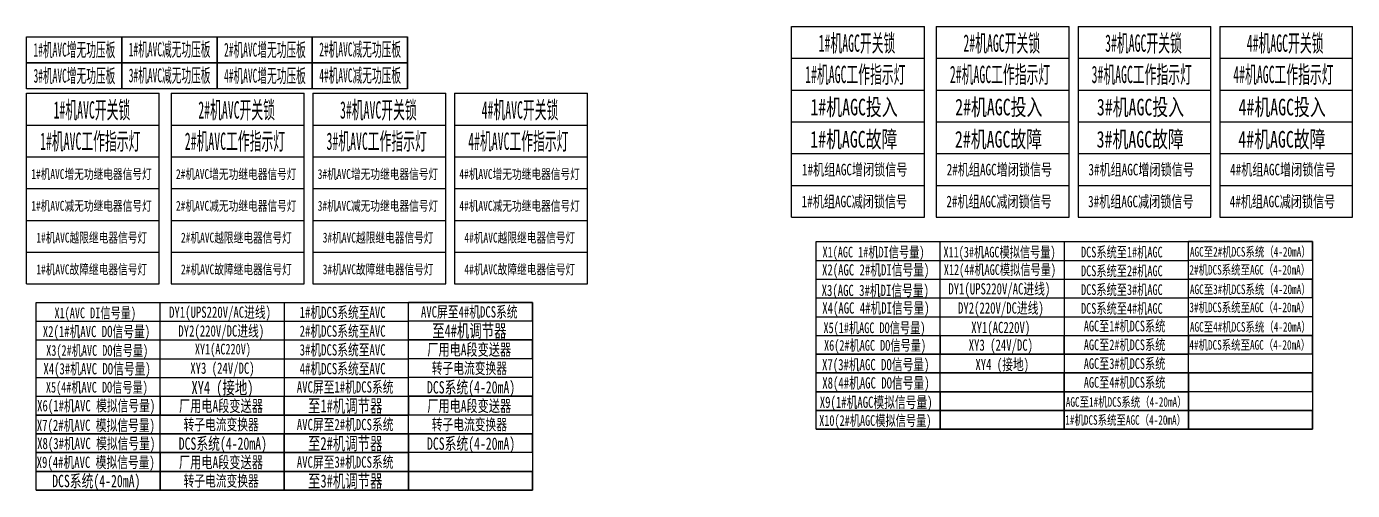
# Model space of a CAD drawing. Header units: millimetres. Extents: x -2527 to 7788, y -1442 to 1215.
# Drawn here: x -2527.3 to -2067.9, y 260.1 to 420.7 of the extents above; entities that cross this region are included whole.
import ezdxf

# ---------------------------------------------------------------- set-up
doc = ezdxf.new("R2010")
doc.units = ezdxf.units.MM
doc.header["$MEASUREMENT"] = 0
doc.layers.add('图层1', color=7, linetype='Continuous')
doc.layers.add('电缆线', color=7, linetype='Continuous', lineweight=25)
doc.styles.get("Standard").update_dxf_attribs({"font": '', "width": 0.7, "height": 6})
doc.styles.get('Standard').set_extended_font_data('SimSun')

msp = doc.modelspace()

# ---------------------------------------------------------------- linework, layer by layer
for p, q in [((-2262.22, 409.74), (-2262.22, 420.74)), ((-2262.22, 420.74), (-2216.22, 420.74)), ((-2216.22, 409.74), (-2216.22, 420.74)), ((-2216.22, 409.74), (-2216.22, 420.74)), ((-2212.08, 420.74), (-2166.08, 420.74)), ((-2166.08, 409.74), (-2166.08, 420.74)), ((-2166.08, 409.74), (-2166.08, 420.74)), ((-2162.98, 420.74), (-2116.98, 420.74)), ((-2116.98, 409.74), (-2116.98, 420.74)), ((-2116.98, 409.74), (-2116.98, 420.74)), ((-2113.91, 420.74), (-2067.91, 420.74)), ((-2067.91, 409.74), (-2067.91, 420.74)), ((-2262.22, 398.74), (-2262.22, 409.74)), ((-2262.22, 409.74), (-2216.22, 409.74)), ((-2262.22, 409.74), (-2216.22, 409.74)), ((-2262.22, 409.74), (-2216.22, 409.74)), ((-2216.22, 398.74), (-2216.22, 409.74)), ((-2216.22, 398.74), (-2216.22, 409.74)), ((-2212.08, 409.74), (-2166.08, 409.74)), ((-2212.08, 409.74), (-2166.08, 409.74)), ((-2212.08, 409.74), (-2166.08, 409.74)), ((-2166.08, 398.74), (-2166.08, 409.74)), ((-2166.08, 398.74), (-2166.08, 409.74)), ((-2162.98, 409.74), (-2116.98, 409.74)), ((-2162.98, 409.74), (-2116.98, 409.74)), ((-2162.98, 409.74), (-2116.98, 409.74)), ((-2116.98, 398.74), (-2116.98, 409.74)), ((-2116.98, 398.74), (-2116.98, 409.74)), ((-2113.91, 409.74), (-2067.91, 409.74)), ((-2113.91, 409.74), (-2067.91, 409.74)), ((-2113.91, 409.74), (-2067.91, 409.74)), ((-2067.91, 398.74), (-2067.91, 409.74)), ((-2527.28, 386.61), (-2527.28, 397.61)), ((-2527.28, 397.61), (-2481.28, 397.61)), ((-2481.28, 386.61), (-2481.28, 397.61)), ((-2481.28, 386.61), (-2481.28, 397.61)), ((-2477.14, 397.61), (-2431.14, 397.61)), ((-2431.14, 386.61), (-2431.14, 397.61)), ((-2431.14, 386.61), (-2431.14, 397.61)), ((-2428.04, 397.61), (-2382.04, 397.61)), ((-2382.04, 386.61), (-2382.04, 397.61)), ((-2382.04, 386.61), (-2382.04, 397.61)), ((-2378.97, 397.61), (-2332.97, 397.61)), ((-2332.97, 386.61), (-2332.97, 397.61)), ((-2262.22, 387.74), (-2262.22, 398.74)), ((-2262.22, 398.74), (-2216.22, 398.74)), ((-2262.22, 398.74), (-2216.22, 398.74)), ((-2216.22, 387.74), (-2216.22, 398.74)), ((-2216.22, 387.74), (-2216.22, 398.74)), ((-2212.08, 398.74), (-2166.08, 398.74)), ((-2212.08, 398.74), (-2166.08, 398.74)), ((-2166.08, 387.74), (-2166.08, 398.74)), ((-2166.08, 387.74), (-2166.08, 398.74)), ((-2162.98, 398.74), (-2116.98, 398.74)), ((-2162.98, 398.74), (-2116.98, 398.74)), ((-2116.98, 387.74), (-2116.98, 398.74)), ((-2116.98, 387.74), (-2116.98, 398.74)), ((-2113.91, 398.74), (-2067.91, 398.74)), ((-2113.91, 398.74), (-2067.91, 398.74)), ((-2067.91, 387.74), (-2067.91, 398.74)), ((-2527.28, 375.61), (-2527.28, 386.61)), ((-2527.28, 386.61), (-2481.28, 386.61)), ((-2527.28, 386.61), (-2481.28, 386.61)), ((-2527.28, 386.61), (-2481.28, 386.61)), ((-2481.28, 375.61), (-2481.28, 386.61)), ((-2481.28, 375.61), (-2481.28, 386.61)), ((-2477.14, 386.61), (-2431.14, 386.61)), ((-2477.14, 386.61), (-2431.14, 386.61)), ((-2477.14, 386.61), (-2431.14, 386.61)), ((-2431.14, 375.61), (-2431.14, 386.61)), ((-2431.14, 375.61), (-2431.14, 386.61)), ((-2428.04, 386.61), (-2382.04, 386.61)), ((-2428.04, 386.61), (-2382.04, 386.61)), ((-2428.04, 386.61), (-2382.04, 386.61)), ((-2382.04, 375.61), (-2382.04, 386.61)), ((-2382.04, 375.61), (-2382.04, 386.61)), ((-2378.97, 386.61), (-2332.97, 386.61)), ((-2378.97, 386.61), (-2332.97, 386.61)), ((-2378.97, 386.61), (-2332.97, 386.61)), ((-2332.97, 375.61), (-2332.97, 386.61)), ((-2262.22, 376.74), (-2262.22, 387.74)), ((-2262.22, 387.74), (-2216.22, 387.74)), ((-2262.22, 387.74), (-2216.22, 387.74)), ((-2216.22, 376.74), (-2216.22, 387.74)), ((-2216.22, 376.74), (-2216.22, 387.74)), ((-2212.08, 387.74), (-2166.08, 387.74)), ((-2212.08, 387.74), (-2166.08, 387.74)), ((-2166.08, 376.74), (-2166.08, 387.74)), ((-2166.08, 376.74), (-2166.08, 387.74)), ((-2162.98, 387.74), (-2116.98, 387.74)), ((-2162.98, 387.74), (-2116.98, 387.74)), ((-2116.98, 376.74), (-2116.98, 387.74)), ((-2116.98, 376.74), (-2116.98, 387.74)), ((-2113.91, 387.74), (-2067.91, 387.74)), ((-2113.91, 387.74), (-2067.91, 387.74)), ((-2067.91, 376.74), (-2067.91, 387.74)), ((-2262.22, 365.74), (-2262.22, 376.74)), ((-2262.22, 376.74), (-2216.22, 376.74)), ((-2262.22, 376.74), (-2216.22, 376.74)), ((-2216.22, 365.74), (-2216.22, 376.74)), ((-2216.22, 365.74), (-2216.22, 376.74)), ((-2212.08, 376.74), (-2166.08, 376.74)), ((-2212.08, 376.74), (-2166.08, 376.74)), ((-2166.08, 365.74), (-2166.08, 376.74)), ((-2166.08, 365.74), (-2166.08, 376.74)), ((-2162.98, 376.74), (-2116.98, 376.74)), ((-2162.98, 376.74), (-2116.98, 376.74)), ((-2116.98, 365.74), (-2116.98, 376.74)), ((-2116.98, 365.74), (-2116.98, 376.74)), ((-2113.91, 376.74), (-2067.91, 376.74)), ((-2113.91, 376.74), (-2067.91, 376.74)), ((-2067.91, 365.74), (-2067.91, 376.74)), ((-2527.28, 364.61), (-2527.28, 375.61)), ((-2527.28, 375.61), (-2481.28, 375.61)), ((-2527.28, 375.61), (-2481.28, 375.61)), ((-2481.28, 364.61), (-2481.28, 375.61)), ((-2481.28, 364.61), (-2481.28, 375.61)), ((-2477.14, 375.61), (-2431.14, 375.61)), ((-2477.14, 375.61), (-2431.14, 375.61)), ((-2431.14, 364.61), (-2431.14, 375.61)), ((-2431.14, 364.61), (-2431.14, 375.61)), ((-2428.04, 375.61), (-2382.04, 375.61)), ((-2428.04, 375.61), (-2382.04, 375.61)), ((-2382.04, 364.61), (-2382.04, 375.61)), ((-2382.04, 364.61), (-2382.04, 375.61)), ((-2378.97, 375.61), (-2332.97, 375.61)), ((-2378.97, 375.61), (-2332.97, 375.61)), ((-2332.97, 364.61), (-2332.97, 375.61)), ((-2527.28, 353.61), (-2527.28, 364.61)), ((-2527.28, 364.61), (-2481.28, 364.61)), ((-2527.28, 364.61), (-2481.28, 364.61)), ((-2481.28, 353.61), (-2481.28, 364.61)), ((-2481.28, 353.61), (-2481.28, 364.61)), ((-2477.14, 364.61), (-2431.14, 364.61)), ((-2477.14, 364.61), (-2431.14, 364.61)), ((-2431.14, 353.61), (-2431.14, 364.61)), ((-2431.14, 353.61), (-2431.14, 364.61)), ((-2428.04, 364.61), (-2382.04, 364.61)), ((-2428.04, 364.61), (-2382.04, 364.61)), ((-2382.04, 353.61), (-2382.04, 364.61)), ((-2382.04, 353.61), (-2382.04, 364.61)), ((-2378.97, 364.61), (-2332.97, 364.61)), ((-2378.97, 364.61), (-2332.97, 364.61)), ((-2332.97, 353.61), (-2332.97, 364.61)), ((-2262.22, 354.74), (-2262.22, 365.74)), ((-2262.22, 365.74), (-2216.22, 365.74)), ((-2262.22, 365.74), (-2216.22, 365.74)), ((-2216.22, 354.74), (-2216.22, 365.74)), ((-2216.22, 354.74), (-2216.22, 365.74)), ((-2212.08, 365.74), (-2166.08, 365.74)), ((-2212.08, 365.74), (-2166.08, 365.74)), ((-2166.08, 354.74), (-2166.08, 365.74)), ((-2166.08, 354.74), (-2166.08, 365.74)), ((-2162.98, 365.74), (-2116.98, 365.74)), ((-2162.98, 365.74), (-2116.98, 365.74)), ((-2116.98, 354.74), (-2116.98, 365.74)), ((-2113.91, 365.74), (-2067.91, 365.74)), ((-2113.91, 365.74), (-2067.91, 365.74)), ((-2067.91, 354.74), (-2067.91, 365.74)), ((-2262.22, 354.74), (-2216.22, 354.74)), ((-2262.22, 354.74), (-2216.22, 354.74)), ((-2212.08, 354.74), (-2166.08, 354.74)), ((-2212.08, 354.74), (-2166.08, 354.74)), ((-2162.98, 354.74), (-2116.98, 354.74)), ((-2162.98, 354.74), (-2116.98, 354.74)), ((-2113.91, 354.74), (-2067.91, 354.74)), ((-2113.91, 354.74), (-2067.91, 354.74)), ((-2527.28, 342.61), (-2527.28, 353.61)), ((-2527.28, 353.61), (-2481.28, 353.61)), ((-2527.28, 353.61), (-2481.28, 353.61)), ((-2481.28, 342.61), (-2481.28, 353.61)), ((-2481.28, 342.61), (-2481.28, 353.61)), ((-2477.14, 353.61), (-2431.14, 353.61)), ((-2477.14, 353.61), (-2431.14, 353.61)), ((-2431.14, 342.61), (-2431.14, 353.61)), ((-2431.14, 342.61), (-2431.14, 353.61)), ((-2428.04, 353.61), (-2382.04, 353.61)), ((-2428.04, 353.61), (-2382.04, 353.61)), ((-2382.04, 342.61), (-2382.04, 353.61)), ((-2382.04, 342.61), (-2382.04, 353.61)), ((-2378.97, 353.61), (-2332.97, 353.61)), ((-2378.97, 353.61), (-2332.97, 353.61)), ((-2332.97, 342.61), (-2332.97, 353.61)), ((-2527.28, 331.61), (-2527.28, 342.61)), ((-2527.28, 342.61), (-2481.28, 342.61)), ((-2527.28, 342.61), (-2481.28, 342.61)), ((-2481.28, 331.61), (-2481.28, 342.61)), ((-2481.28, 331.61), (-2481.28, 342.61)), ((-2477.14, 342.61), (-2431.14, 342.61)), ((-2477.14, 342.61), (-2431.14, 342.61)), ((-2431.14, 331.61), (-2431.14, 342.61)), ((-2431.14, 331.61), (-2431.14, 342.61)), ((-2428.04, 342.61), (-2382.04, 342.61)), ((-2428.04, 342.61), (-2382.04, 342.61)), ((-2382.04, 331.61), (-2382.04, 342.61)), ((-2378.97, 342.61), (-2332.97, 342.61)), ((-2378.97, 342.61), (-2332.97, 342.61)), ((-2332.97, 331.61), (-2332.97, 342.61)), ((-2527.28, 331.61), (-2481.28, 331.61)), ((-2527.28, 331.61), (-2481.28, 331.61)), ((-2477.14, 331.61), (-2431.14, 331.61)), ((-2477.14, 331.61), (-2431.14, 331.61)), ((-2428.04, 331.61), (-2382.04, 331.61)), ((-2428.04, 331.61), (-2382.04, 331.61)), ((-2378.97, 331.61), (-2332.97, 331.61)), ((-2378.97, 331.61), (-2332.97, 331.61))]:
    msp.add_line(p, q)
at = {"lineweight": -3, "ltscale": 1000}
for p, q in [((-2527.26, 417.2), (-2494.26, 417.2)), ((-2527.26, 408.2), (-2527.26, 417.2)), ((-2494.26, 417.2), (-2494.26, 408.2)), ((-2494.26, 417.2), (-2461.26, 417.2)), ((-2494.26, 408.2), (-2494.26, 417.2)), ((-2461.26, 408.2), (-2461.26, 417.2)), ((-2461.26, 417.2), (-2461.26, 408.2)), ((-2461.26, 417.2), (-2428.26, 417.2)), ((-2461.26, 408.2), (-2461.26, 417.2)), ((-2428.26, 417.2), (-2428.26, 408.2)), ((-2428.26, 417.2), (-2395.26, 417.2)), ((-2428.26, 408.2), (-2428.26, 417.2)), ((-2395.26, 408.2), (-2395.26, 417.2)), ((-2395.26, 417.2), (-2395.26, 408.2)), ((-2527.26, 408.2), (-2494.26, 408.2)), ((-2527.26, 399.2), (-2527.26, 408.2)), ((-2494.26, 408.2), (-2527.26, 408.2)), ((-2494.26, 408.2), (-2494.26, 399.2)), ((-2494.26, 408.2), (-2461.26, 408.2)), ((-2494.26, 399.2), (-2494.26, 408.2)), ((-2461.26, 408.2), (-2494.26, 408.2)), ((-2461.26, 399.2), (-2461.26, 408.2)), ((-2461.26, 408.2), (-2461.26, 399.2)), ((-2461.26, 408.2), (-2428.26, 408.2)), ((-2461.26, 399.2), (-2461.26, 408.2)), ((-2428.26, 408.2), (-2461.26, 408.2)), ((-2428.26, 408.2), (-2428.26, 399.2)), ((-2428.26, 408.2), (-2395.26, 408.2)), ((-2428.26, 399.2), (-2428.26, 408.2)), ((-2395.26, 408.2), (-2428.26, 408.2)), ((-2395.26, 399.2), (-2395.26, 408.2)), ((-2395.26, 408.2), (-2395.26, 399.2)), ((-2494.26, 399.2), (-2527.26, 399.2)), ((-2461.26, 399.2), (-2494.26, 399.2)), ((-2428.26, 399.2), (-2461.26, 399.2)), ((-2395.26, 399.2), (-2428.26, 399.2))]:
    msp.add_line(p, q, dxfattribs=at)
at = {"color": 0, "lineweight": -3, "ltscale": 1000}
for p, q in [((-2210.75, 313.77), (-2210.75, 307.27)), ((-2480.97, 292.71), (-2480.97, 286.21))]:
    msp.add_line(p, q, dxfattribs=at)
at = {"layer": '图层1', "lineweight": -3, "ltscale": 1000}
for p, q in [((-2212.08, 420.74), (-2212.08, 354.74)), ((-2162.98, 420.74), (-2162.98, 354.74)), ((-2113.91, 420.74), (-2113.91, 354.74)), ((-2477.14, 397.61), (-2477.14, 331.61)), ((-2428.04, 397.61), (-2428.04, 331.61)), ((-2378.97, 397.61), (-2378.97, 331.61))]:
    msp.add_line(p, q, dxfattribs=at)
at = {"layer": '电缆线', "color": 0}
for p, q in [((-2253.75, 346.27), (-2210.75, 346.27)), ((-2253.75, 287.77), (-2253.75, 346.27)), ((-2210.75, 346.27), (-2167.75, 346.27)), ((-2210.75, 287.77), (-2210.75, 346.27)), ((-2167.75, 346.27), (-2124.75, 346.27)), ((-2167.75, 346.27), (-2167.75, 287.77)), ((-2124.75, 346.27), (-2081.75, 346.27)), ((-2081.75, 346.27), (-2124.75, 346.27)), ((-2124.75, 287.77), (-2124.75, 346.27)), ((-2081.75, 339.77), (-2081.75, 346.27)), ((-2081.75, 346.27), (-2081.75, 339.77)), ((-2253.75, 339.77), (-2210.75, 339.77)), ((-2210.75, 339.77), (-2167.75, 339.77)), ((-2167.75, 339.77), (-2124.75, 339.77)), ((-2081.75, 339.77), (-2124.75, 339.77)), ((-2081.75, 339.77), (-2081.75, 333.27)), ((-2253.75, 333.27), (-2210.75, 333.27)), ((-2210.75, 333.27), (-2167.75, 333.27)), ((-2167.75, 333.27), (-2124.75, 333.27)), ((-2081.75, 333.27), (-2124.75, 333.27)), ((-2081.75, 333.27), (-2124.75, 333.27)), ((-2124.75, 333.27), (-2081.75, 333.27)), ((-2081.75, 333.27), (-2124.75, 333.27)), ((-2081.75, 333.27), (-2124.75, 333.27)), ((-2081.75, 333.27), (-2124.75, 333.27)), ((-2124.75, 333.27), (-2081.75, 333.27)), ((-2081.75, 333.27), (-2124.75, 333.27)), ((-2081.75, 326.77), (-2081.75, 333.27)), ((-2081.75, 333.27), (-2081.75, 326.77)), ((-2081.75, 326.77), (-2081.75, 333.27)), ((-2253.75, 326.77), (-2210.75, 326.77)), ((-2210.75, 326.77), (-2167.75, 326.77)), ((-2167.75, 326.77), (-2124.75, 326.77)), ((-2081.75, 326.77), (-2124.75, 326.77)), ((-2081.75, 326.77), (-2081.75, 320.27)), ((-2523.97, 325.21), (-2480.97, 325.21)), ((-2523.97, 266.71), (-2523.97, 325.21)), ((-2480.97, 325.21), (-2437.97, 325.21)), ((-2480.97, 266.71), (-2480.97, 325.21)), ((-2437.97, 325.21), (-2394.97, 325.21)), ((-2437.97, 325.21), (-2437.97, 266.71)), ((-2394.97, 325.21), (-2351.97, 325.21)), ((-2351.97, 325.21), (-2394.97, 325.21)), ((-2394.97, 266.71), (-2394.97, 325.21)), ((-2351.97, 318.71), (-2351.97, 325.21)), ((-2351.97, 325.21), (-2351.97, 318.71)), ((-2523.97, 318.71), (-2480.97, 318.71)), ((-2480.97, 318.71), (-2437.97, 318.71)), ((-2437.97, 318.71), (-2394.97, 318.71)), ((-2351.97, 318.71), (-2394.97, 318.71)), ((-2351.97, 318.71), (-2351.97, 312.21)), ((-2253.75, 320.27), (-2210.75, 320.27)), ((-2253.75, 320.27), (-2210.75, 320.27)), ((-2210.75, 320.27), (-2167.75, 320.27)), ((-2210.75, 320.27), (-2167.75, 320.27)), ((-2167.75, 320.27), (-2124.75, 320.27)), ((-2167.75, 320.27), (-2124.75, 320.27)), ((-2081.75, 320.27), (-2124.75, 320.27)), ((-2081.75, 320.27), (-2081.75, 313.77)), ((-2253.75, 313.77), (-2210.75, 313.77)), ((-2253.75, 307.27), (-2253.75, 313.77)), ((-2210.75, 313.77), (-2167.75, 313.77)), ((-2167.75, 313.77), (-2124.75, 313.77)), ((-2167.75, 307.27), (-2167.75, 313.77)), ((-2167.75, 307.27), (-2167.75, 313.77)), ((-2167.75, 313.77), (-2167.75, 307.27)), ((-2081.75, 313.77), (-2124.75, 313.77)), ((-2124.75, 313.77), (-2081.75, 313.77)), ((-2081.75, 313.77), (-2124.75, 313.77)), ((-2081.75, 313.77), (-2124.75, 313.77)), ((-2081.75, 313.77), (-2124.75, 313.77)), ((-2124.75, 313.77), (-2124.75, 307.27)), ((-2124.75, 307.27), (-2124.75, 313.77)), ((-2124.75, 313.77), (-2081.75, 313.77)), ((-2124.75, 307.27), (-2124.75, 313.77)), ((-2081.75, 313.77), (-2124.75, 313.77)), ((-2124.75, 307.27), (-2124.75, 313.77)), ((-2124.75, 313.77), (-2124.75, 307.27)), ((-2124.75, 307.27), (-2124.75, 313.77)), ((-2081.75, 313.77), (-2124.75, 313.77)), ((-2081.75, 313.77), (-2124.75, 313.77)), ((-2081.75, 313.77), (-2124.75, 313.77)), ((-2081.75, 313.77), (-2124.75, 313.77)), ((-2124.75, 313.77), (-2081.75, 313.77)), ((-2081.75, 313.77), (-2124.75, 313.77)), ((-2081.75, 313.77), (-2124.75, 313.77)), ((-2081.75, 307.27), (-2081.75, 313.77)), ((-2081.75, 313.77), (-2081.75, 307.27)), ((-2081.75, 307.27), (-2081.75, 313.77)), ((-2081.75, 313.77), (-2081.75, 307.27)), ((-2081.75, 307.27), (-2081.75, 313.77)), ((-2523.97, 312.21), (-2480.97, 312.21)), ((-2480.97, 312.21), (-2437.97, 312.21)), ((-2437.97, 312.21), (-2394.97, 312.21)), ((-2351.97, 312.21), (-2394.97, 312.21)), ((-2351.97, 312.21), (-2394.97, 312.21)), ((-2394.97, 312.21), (-2351.97, 312.21)), ((-2351.97, 312.21), (-2394.97, 312.21)), ((-2351.97, 312.21), (-2394.97, 312.21)), ((-2351.97, 312.21), (-2394.97, 312.21)), ((-2394.97, 312.21), (-2351.97, 312.21)), ((-2351.97, 312.21), (-2394.97, 312.21)), ((-2351.97, 305.71), (-2351.97, 312.21)), ((-2351.97, 312.21), (-2351.97, 305.71)), ((-2351.97, 305.71), (-2351.97, 312.21)), ((-2523.97, 305.71), (-2480.97, 305.71)), ((-2480.97, 305.71), (-2437.97, 305.71)), ((-2437.97, 305.71), (-2394.97, 305.71)), ((-2351.97, 305.71), (-2394.97, 305.71)), ((-2351.97, 305.71), (-2351.97, 299.21)), ((-2253.75, 307.27), (-2210.75, 307.27)), ((-2210.75, 307.27), (-2253.75, 307.27)), ((-2253.75, 300.77), (-2253.75, 307.27)), ((-2210.75, 307.27), (-2167.75, 307.27)), ((-2210.75, 281.2), (-2210.75, 307.27)), ((-2167.75, 307.27), (-2210.75, 307.27)), ((-2167.75, 307.27), (-2124.75, 307.27)), ((-2124.75, 307.27), (-2167.75, 307.27)), ((-2167.75, 307.27), (-2167.75, 300.77)), ((-2081.75, 307.27), (-2124.75, 307.27)), ((-2124.75, 300.77), (-2124.75, 307.27)), ((-2081.75, 307.27), (-2081.75, 300.77)), ((-2081.75, 307.27), (-2081.75, 300.77)), ((-2523.97, 299.21), (-2480.97, 299.21)), ((-2523.97, 299.21), (-2480.97, 299.21)), ((-2480.97, 299.21), (-2437.97, 299.21)), ((-2480.97, 299.21), (-2437.97, 299.21)), ((-2437.97, 299.21), (-2394.97, 299.21)), ((-2437.97, 299.21), (-2394.97, 299.21)), ((-2351.97, 299.21), (-2394.97, 299.21)), ((-2351.97, 299.21), (-2351.97, 292.71)), ((-2253.75, 300.77), (-2210.75, 300.77)), ((-2253.75, 300.77), (-2210.75, 300.77)), ((-2253.75, 294.27), (-2253.75, 300.77)), ((-2210.75, 300.77), (-2253.75, 300.77)), ((-2253.75, 300.77), (-2210.75, 300.77)), ((-2210.75, 300.77), (-2253.75, 300.77)), ((-2210.75, 300.77), (-2253.75, 300.77)), ((-2210.75, 300.77), (-2167.75, 300.77)), ((-2210.75, 300.77), (-2167.75, 300.77)), ((-2167.75, 300.77), (-2210.75, 300.77)), ((-2167.75, 300.77), (-2210.75, 300.77)), ((-2210.75, 300.77), (-2167.75, 300.77)), ((-2167.75, 300.77), (-2210.75, 300.77)), ((-2167.75, 300.77), (-2210.75, 300.77)), ((-2167.75, 300.77), (-2124.75, 300.77)), ((-2124.75, 300.77), (-2167.75, 300.77)), ((-2124.75, 300.77), (-2167.75, 300.77)), ((-2167.75, 300.77), (-2124.75, 300.77)), ((-2124.75, 300.77), (-2167.75, 300.77)), ((-2124.75, 300.77), (-2167.75, 300.77)), ((-2167.75, 300.77), (-2124.75, 300.77)), ((-2167.75, 294.27), (-2167.75, 300.77)), ((-2167.75, 300.77), (-2167.75, 294.27)), ((-2167.75, 300.77), (-2167.75, 294.27)), ((-2167.75, 294.27), (-2167.75, 300.77)), ((-2167.75, 300.77), (-2167.75, 294.27)), ((-2124.75, 300.77), (-2167.75, 300.77)), ((-2124.75, 300.77), (-2167.75, 300.77)), ((-2167.75, 300.77), (-2124.75, 300.77)), ((-2124.75, 300.77), (-2167.75, 300.77)), ((-2124.75, 300.77), (-2167.75, 300.77)), ((-2081.75, 300.77), (-2124.75, 300.77)), ((-2081.75, 300.77), (-2124.75, 300.77)), ((-2124.75, 300.77), (-2081.75, 300.77)), ((-2081.75, 300.77), (-2124.75, 300.77)), ((-2081.75, 300.77), (-2124.75, 300.77)), ((-2124.75, 300.77), (-2124.75, 294.27)), ((-2124.75, 294.27), (-2124.75, 300.77)), ((-2124.75, 300.77), (-2124.75, 294.27)), ((-2124.75, 300.77), (-2124.75, 294.27)), ((-2124.75, 294.27), (-2124.75, 300.77)), ((-2124.75, 300.77), (-2081.75, 300.77)), ((-2081.75, 300.77), (-2124.75, 300.77)), ((-2081.75, 300.77), (-2124.75, 300.77)), ((-2124.75, 300.77), (-2081.75, 300.77)), ((-2081.75, 300.77), (-2124.75, 300.77)), ((-2081.75, 300.77), (-2124.75, 300.77)), ((-2124.75, 300.77), (-2124.75, 294.27)), ((-2124.75, 294.27), (-2124.75, 300.77)), ((-2124.75, 300.77), (-2124.75, 294.27)), ((-2081.75, 300.77), (-2124.75, 300.77)), ((-2081.75, 300.77), (-2124.75, 300.77)), ((-2124.75, 300.77), (-2081.75, 300.77)), ((-2081.75, 300.77), (-2124.75, 300.77)), ((-2081.75, 300.77), (-2124.75, 300.77)), ((-2081.75, 300.77), (-2124.75, 300.77)), ((-2081.75, 294.27), (-2081.75, 300.77)), ((-2081.75, 300.77), (-2081.75, 294.27)), ((-2081.75, 294.27), (-2081.75, 300.77)), ((-2081.75, 300.77), (-2081.75, 294.27)), ((-2081.75, 294.27), (-2081.75, 300.77)), ((-2081.75, 300.77), (-2081.75, 294.27)), ((-2253.75, 294.27), (-2210.75, 294.27)), ((-2210.75, 294.27), (-2253.75, 294.27)), ((-2253.75, 287.77), (-2253.75, 294.27)), ((-2210.75, 294.27), (-2167.75, 294.27)), ((-2210.75, 294.27), (-2210.75, 287.77)), ((-2167.75, 294.27), (-2210.75, 294.27)), ((-2167.75, 287.77), (-2167.75, 294.27)), ((-2167.75, 294.27), (-2124.75, 294.27)), ((-2167.75, 294.27), (-2167.75, 287.77)), ((-2124.75, 294.27), (-2167.75, 294.27)), ((-2167.75, 294.27), (-2167.75, 287.77)), ((-2124.75, 294.27), (-2124.75, 287.77)), ((-2081.75, 294.27), (-2124.75, 294.27)), ((-2124.75, 287.77), (-2124.75, 294.27)), ((-2081.75, 294.27), (-2081.75, 287.77)), ((-2081.75, 294.27), (-2081.75, 287.77)), ((-2523.97, 292.71), (-2480.97, 292.71)), ((-2523.97, 286.21), (-2523.97, 292.71)), ((-2480.97, 292.71), (-2437.97, 292.71)), ((-2437.97, 292.71), (-2394.97, 292.71)), ((-2437.97, 286.21), (-2437.97, 292.71)), ((-2437.97, 286.21), (-2437.97, 292.71)), ((-2437.97, 292.71), (-2437.97, 286.21)), ((-2351.97, 292.71), (-2394.97, 292.71)), ((-2394.97, 292.71), (-2351.97, 292.71)), ((-2351.97, 292.71), (-2394.97, 292.71)), ((-2351.97, 292.71), (-2394.97, 292.71)), ((-2351.97, 292.71), (-2394.97, 292.71)), ((-2394.97, 292.71), (-2394.97, 286.21)), ((-2394.97, 286.21), (-2394.97, 292.71)), ((-2394.97, 292.71), (-2351.97, 292.71)), ((-2394.97, 286.21), (-2394.97, 292.71)), ((-2351.97, 292.71), (-2394.97, 292.71)), ((-2394.97, 286.21), (-2394.97, 292.71)), ((-2394.97, 292.71), (-2394.97, 286.21)), ((-2394.97, 286.21), (-2394.97, 292.71)), ((-2351.97, 292.71), (-2394.97, 292.71)), ((-2351.97, 292.71), (-2394.97, 292.71)), ((-2351.97, 292.71), (-2394.97, 292.71)), ((-2351.97, 292.71), (-2394.97, 292.71)), ((-2394.97, 292.71), (-2351.97, 292.71)), ((-2351.97, 292.71), (-2394.97, 292.71)), ((-2351.97, 292.71), (-2394.97, 292.71)), ((-2351.97, 286.21), (-2351.97, 292.71)), ((-2351.97, 292.71), (-2351.97, 286.21)), ((-2351.97, 286.21), (-2351.97, 292.71)), ((-2351.97, 292.71), (-2351.97, 286.21)), ((-2351.97, 286.21), (-2351.97, 292.71)), ((-2523.97, 286.21), (-2480.97, 286.21)), ((-2480.97, 286.21), (-2523.97, 286.21)), ((-2523.97, 279.71), (-2523.97, 286.21)), ((-2480.97, 286.21), (-2437.97, 286.21)), ((-2480.97, 260.14), (-2480.97, 286.21)), ((-2437.97, 286.21), (-2480.97, 286.21)), ((-2437.97, 286.21), (-2394.97, 286.21)), ((-2394.97, 286.21), (-2437.97, 286.21)), ((-2437.97, 286.21), (-2437.97, 279.71)), ((-2351.97, 286.21), (-2394.97, 286.21)), ((-2394.97, 279.71), (-2394.97, 286.21)), ((-2351.97, 286.21), (-2351.97, 279.71)), ((-2351.97, 286.21), (-2351.97, 279.71)), ((-2210.75, 287.77), (-2253.75, 287.77)), ((-2210.75, 287.77), (-2253.75, 287.77)), ((-2253.75, 287.77), (-2210.75, 287.77)), ((-2210.75, 287.77), (-2253.75, 287.77)), ((-2253.75, 281.27), (-2253.75, 287.77)), ((-2253.75, 287.77), (-2210.75, 287.77)), ((-2210.75, 287.77), (-2253.75, 287.77)), ((-2253.75, 287.77), (-2210.75, 287.77)), ((-2253.75, 287.77), (-2210.75, 287.77)), ((-2253.75, 281.27), (-2253.75, 287.77)), ((-2210.75, 287.77), (-2253.75, 287.77)), ((-2210.75, 287.77), (-2167.75, 287.77)), ((-2167.75, 287.77), (-2210.75, 287.77)), ((-2210.75, 287.77), (-2167.75, 287.77)), ((-2167.75, 287.77), (-2210.75, 287.77)), ((-2210.75, 287.77), (-2167.75, 287.77)), ((-2167.75, 287.77), (-2210.75, 287.77)), ((-2167.75, 287.77), (-2210.75, 287.77)), ((-2167.75, 287.77), (-2210.75, 287.77)), ((-2210.75, 287.77), (-2167.75, 287.77)), ((-2167.75, 287.77), (-2210.75, 287.77)), ((-2167.75, 287.77), (-2210.75, 287.77)), ((-2210.75, 281.27), (-2210.75, 287.77)), ((-2210.75, 287.77), (-2167.75, 287.77)), ((-2210.75, 287.77), (-2210.75, 281.27)), ((-2210.75, 281.27), (-2210.75, 287.77)), ((-2167.75, 287.77), (-2210.75, 287.77)), ((-2167.75, 287.77), (-2167.75, 281.27)), ((-2167.75, 281.27), (-2167.75, 287.77)), ((-2124.75, 287.77), (-2167.75, 287.77)), ((-2167.75, 287.77), (-2124.75, 287.77)), ((-2124.75, 287.77), (-2167.75, 287.77)), ((-2124.75, 287.77), (-2167.75, 287.77)), ((-2167.75, 281.27), (-2167.75, 287.77)), ((-2167.75, 287.77), (-2124.75, 287.77)), ((-2167.75, 281.27), (-2167.75, 287.77)), ((-2167.75, 287.77), (-2167.75, 281.27)), ((-2124.75, 287.77), (-2167.75, 287.77)), ((-2081.75, 287.77), (-2124.75, 287.77)), ((-2124.75, 287.77), (-2081.75, 287.77)), ((-2081.75, 287.77), (-2124.75, 287.77)), ((-2124.75, 287.77), (-2124.75, 281.27)), ((-2124.75, 281.27), (-2124.75, 287.77)), ((-2124.75, 281.27), (-2124.75, 287.77)), ((-2124.75, 281.27), (-2124.75, 287.77)), ((-2124.75, 287.77), (-2124.75, 281.27)), ((-2124.75, 281.27), (-2124.75, 287.77)), ((-2124.75, 281.27), (-2124.75, 287.77)), ((-2081.75, 287.77), (-2081.75, 281.27)), ((-2081.75, 281.27), (-2081.75, 287.77)), ((-2210.75, 281.27), (-2253.75, 281.27)), ((-2210.75, 281.27), (-2253.75, 281.27)), ((-2253.75, 281.27), (-2210.75, 281.27)), ((-2210.75, 281.27), (-2253.75, 281.27)), ((-2253.75, 281.27), (-2210.75, 281.27)), ((-2253.75, 281.27), (-2210.75, 281.27)), ((-2210.75, 281.27), (-2253.75, 281.27)), ((-2210.75, 281.2), (-2253.75, 281.2)), ((-2167.75, 281.27), (-2210.75, 281.27)), ((-2210.75, 281.27), (-2167.75, 281.27)), ((-2210.75, 281.27), (-2167.75, 281.27)), ((-2167.75, 281.27), (-2210.75, 281.27)), ((-2210.75, 281.27), (-2167.75, 281.27)), ((-2167.75, 281.27), (-2210.75, 281.27)), ((-2167.75, 281.27), (-2210.75, 281.27)), ((-2167.75, 281.27), (-2210.75, 281.27)), ((-2210.75, 281.27), (-2167.75, 281.27)), ((-2167.75, 281.2), (-2210.75, 281.2)), ((-2124.75, 281.27), (-2167.75, 281.27)), ((-2167.75, 281.27), (-2124.75, 281.27)), ((-2167.75, 281.27), (-2124.75, 281.27)), ((-2124.75, 281.27), (-2167.75, 281.27)), ((-2167.75, 281.27), (-2124.75, 281.27)), ((-2124.75, 281.27), (-2167.75, 281.27)), ((-2124.75, 281.27), (-2167.75, 281.27)), ((-2124.75, 281.2), (-2167.75, 281.2)), ((-2124.75, 281.27), (-2081.75, 281.27)), ((-2081.75, 281.27), (-2124.75, 281.27)), ((-2081.75, 281.27), (-2124.75, 281.27)), ((-2081.75, 281.27), (-2124.75, 281.27)), ((-2124.75, 281.27), (-2081.75, 281.27)), ((-2081.75, 281.27), (-2124.75, 281.27)), ((-2124.75, 281.27), (-2081.75, 281.27)), ((-2124.75, 281.27), (-2081.75, 281.27)), ((-2081.75, 281.27), (-2124.75, 281.27)), ((-2523.97, 279.71), (-2480.97, 279.71)), ((-2523.97, 279.71), (-2480.97, 279.71)), ((-2523.97, 273.21), (-2523.97, 279.71)), ((-2480.97, 279.71), (-2523.97, 279.71)), ((-2523.97, 279.71), (-2480.97, 279.71)), ((-2480.97, 279.71), (-2523.97, 279.71)), ((-2480.97, 279.71), (-2523.97, 279.71)), ((-2480.97, 279.71), (-2437.97, 279.71)), ((-2480.97, 279.71), (-2437.97, 279.71)), ((-2437.97, 279.71), (-2480.97, 279.71)), ((-2437.97, 279.71), (-2480.97, 279.71)), ((-2480.97, 279.71), (-2437.97, 279.71)), ((-2437.97, 279.71), (-2480.97, 279.71)), ((-2437.97, 279.71), (-2480.97, 279.71)), ((-2437.97, 279.71), (-2394.97, 279.71)), ((-2394.97, 279.71), (-2437.97, 279.71)), ((-2394.97, 279.71), (-2437.97, 279.71)), ((-2437.97, 279.71), (-2394.97, 279.71)), ((-2394.97, 279.71), (-2437.97, 279.71)), ((-2394.97, 279.71), (-2437.97, 279.71)), ((-2437.97, 279.71), (-2394.97, 279.71)), ((-2437.97, 273.21), (-2437.97, 279.71)), ((-2437.97, 279.71), (-2437.97, 273.21)), ((-2437.97, 279.71), (-2437.97, 273.21)), ((-2437.97, 273.21), (-2437.97, 279.71)), ((-2437.97, 279.71), (-2437.97, 273.21)), ((-2394.97, 279.71), (-2437.97, 279.71)), ((-2394.97, 279.71), (-2437.97, 279.71)), ((-2437.97, 279.71), (-2394.97, 279.71)), ((-2394.97, 279.71), (-2437.97, 279.71)), ((-2394.97, 279.71), (-2437.97, 279.71)), ((-2351.97, 279.71), (-2394.97, 279.71)), ((-2351.97, 279.71), (-2394.97, 279.71)), ((-2394.97, 279.71), (-2351.97, 279.71)), ((-2351.97, 279.71), (-2394.97, 279.71)), ((-2351.97, 279.71), (-2394.97, 279.71)), ((-2394.97, 279.71), (-2394.97, 273.21)), ((-2394.97, 273.21), (-2394.97, 279.71)), ((-2394.97, 279.71), (-2394.97, 273.21)), ((-2394.97, 279.71), (-2394.97, 273.21)), ((-2394.97, 273.21), (-2394.97, 279.71)), ((-2394.97, 279.71), (-2351.97, 279.71)), ((-2351.97, 279.71), (-2394.97, 279.71)), ((-2351.97, 279.71), (-2394.97, 279.71)), ((-2394.97, 279.71), (-2351.97, 279.71)), ((-2351.97, 279.71), (-2394.97, 279.71)), ((-2351.97, 279.71), (-2394.97, 279.71)), ((-2394.97, 279.71), (-2394.97, 273.21)), ((-2394.97, 273.21), (-2394.97, 279.71)), ((-2394.97, 279.71), (-2394.97, 273.21)), ((-2351.97, 279.71), (-2394.97, 279.71)), ((-2351.97, 279.71), (-2394.97, 279.71)), ((-2394.97, 279.71), (-2351.97, 279.71)), ((-2351.97, 279.71), (-2394.97, 279.71)), ((-2351.97, 279.71), (-2394.97, 279.71)), ((-2351.97, 279.71), (-2394.97, 279.71)), ((-2351.97, 273.21), (-2351.97, 279.71)), ((-2351.97, 279.71), (-2351.97, 273.21)), ((-2351.97, 273.21), (-2351.97, 279.71)), ((-2351.97, 279.71), (-2351.97, 273.21)), ((-2351.97, 273.21), (-2351.97, 279.71)), ((-2351.97, 279.71), (-2351.97, 273.21)), ((-2523.97, 273.21), (-2480.97, 273.21)), ((-2480.97, 273.21), (-2523.97, 273.21)), ((-2523.97, 266.71), (-2523.97, 273.21)), ((-2480.97, 273.21), (-2437.97, 273.21)), ((-2480.97, 273.21), (-2480.97, 266.71)), ((-2437.97, 273.21), (-2480.97, 273.21)), ((-2437.97, 266.71), (-2437.97, 273.21)), ((-2437.97, 273.21), (-2394.97, 273.21)), ((-2437.97, 273.21), (-2437.97, 266.71)), ((-2394.97, 273.21), (-2437.97, 273.21)), ((-2437.97, 273.21), (-2437.97, 266.71)), ((-2394.97, 273.21), (-2394.97, 266.71)), ((-2351.97, 273.21), (-2394.97, 273.21)), ((-2394.97, 266.71), (-2394.97, 273.21)), ((-2351.97, 273.21), (-2351.97, 266.71)), ((-2351.97, 273.21), (-2351.97, 266.71)), ((-2480.97, 266.71), (-2523.97, 266.71)), ((-2480.97, 266.71), (-2523.97, 266.71)), ((-2523.97, 266.71), (-2480.97, 266.71)), ((-2480.97, 266.71), (-2523.97, 266.71)), ((-2523.97, 260.21), (-2523.97, 266.71)), ((-2523.97, 266.71), (-2480.97, 266.71)), ((-2480.97, 266.71), (-2523.97, 266.71)), ((-2523.97, 266.71), (-2480.97, 266.71)), ((-2523.97, 266.71), (-2480.97, 266.71)), ((-2523.97, 260.21), (-2523.97, 266.71)), ((-2480.97, 266.71), (-2523.97, 266.71)), ((-2480.97, 266.71), (-2437.97, 266.71)), ((-2437.97, 266.71), (-2480.97, 266.71)), ((-2480.97, 266.71), (-2437.97, 266.71)), ((-2437.97, 266.71), (-2480.97, 266.71)), ((-2480.97, 266.71), (-2437.97, 266.71)), ((-2437.97, 266.71), (-2480.97, 266.71)), ((-2437.97, 266.71), (-2480.97, 266.71)), ((-2437.97, 266.71), (-2480.97, 266.71)), ((-2480.97, 266.71), (-2437.97, 266.71)), ((-2437.97, 266.71), (-2480.97, 266.71)), ((-2437.97, 266.71), (-2480.97, 266.71)), ((-2480.97, 260.21), (-2480.97, 266.71)), ((-2480.97, 266.71), (-2437.97, 266.71)), ((-2480.97, 266.71), (-2480.97, 260.21)), ((-2480.97, 260.21), (-2480.97, 266.71)), ((-2437.97, 266.71), (-2480.97, 266.71)), ((-2437.97, 266.71), (-2437.97, 260.21)), ((-2437.97, 260.21), (-2437.97, 266.71)), ((-2394.97, 266.71), (-2437.97, 266.71)), ((-2437.97, 266.71), (-2394.97, 266.71)), ((-2394.97, 266.71), (-2437.97, 266.71)), ((-2394.97, 266.71), (-2437.97, 266.71)), ((-2437.97, 260.21), (-2437.97, 266.71)), ((-2437.97, 266.71), (-2394.97, 266.71)), ((-2437.97, 260.21), (-2437.97, 266.71)), ((-2437.97, 266.71), (-2437.97, 260.21)), ((-2394.97, 266.71), (-2437.97, 266.71)), ((-2351.97, 266.71), (-2394.97, 266.71)), ((-2394.97, 266.71), (-2351.97, 266.71)), ((-2351.97, 266.71), (-2394.97, 266.71)), ((-2394.97, 266.71), (-2394.97, 260.21)), ((-2394.97, 260.21), (-2394.97, 266.71)), ((-2394.97, 260.21), (-2394.97, 266.71)), ((-2394.97, 260.21), (-2394.97, 266.71)), ((-2394.97, 266.71), (-2394.97, 260.21)), ((-2394.97, 260.21), (-2394.97, 266.71)), ((-2394.97, 260.21), (-2394.97, 266.71)), ((-2351.97, 266.71), (-2351.97, 260.21)), ((-2351.97, 260.21), (-2351.97, 266.71)), ((-2480.97, 260.21), (-2523.97, 260.21)), ((-2480.97, 260.21), (-2523.97, 260.21)), ((-2523.97, 260.21), (-2480.97, 260.21)), ((-2480.97, 260.21), (-2523.97, 260.21)), ((-2523.97, 260.21), (-2480.97, 260.21)), ((-2523.97, 260.21), (-2480.97, 260.21)), ((-2480.97, 260.21), (-2523.97, 260.21)), ((-2480.97, 260.14), (-2523.97, 260.14)), ((-2437.97, 260.21), (-2480.97, 260.21)), ((-2480.97, 260.21), (-2437.97, 260.21)), ((-2480.97, 260.21), (-2437.97, 260.21)), ((-2437.97, 260.21), (-2480.97, 260.21)), ((-2480.97, 260.21), (-2437.97, 260.21)), ((-2437.97, 260.21), (-2480.97, 260.21)), ((-2437.97, 260.21), (-2480.97, 260.21)), ((-2437.97, 260.21), (-2480.97, 260.21)), ((-2480.97, 260.21), (-2437.97, 260.21)), ((-2437.97, 260.14), (-2480.97, 260.14)), ((-2394.97, 260.21), (-2437.97, 260.21)), ((-2437.97, 260.21), (-2394.97, 260.21)), ((-2437.97, 260.21), (-2394.97, 260.21)), ((-2394.97, 260.21), (-2437.97, 260.21)), ((-2437.97, 260.21), (-2394.97, 260.21)), ((-2394.97, 260.21), (-2437.97, 260.21)), ((-2394.97, 260.21), (-2437.97, 260.21)), ((-2394.97, 260.14), (-2437.97, 260.14)), ((-2394.97, 260.21), (-2351.97, 260.21)), ((-2351.97, 260.21), (-2394.97, 260.21)), ((-2351.97, 260.21), (-2394.97, 260.21)), ((-2351.97, 260.21), (-2394.97, 260.21)), ((-2394.97, 260.21), (-2351.97, 260.21)), ((-2351.97, 260.21), (-2394.97, 260.21)), ((-2394.97, 260.21), (-2351.97, 260.21)), ((-2394.97, 260.21), (-2351.97, 260.21)), ((-2351.97, 260.21), (-2394.97, 260.21))]:
    msp.add_line(p, q, dxfattribs=at)

# ---------------------------------------------------------------- texts
at = {"width": 0.5}
for s, height, p in [('1#机AGC开关锁', 6, (-2252.85, 411.99)), ('2#机AGC开关锁', 6, (-2202.71, 411.99)), ('3#机AGC开关锁', 6, (-2153.61, 411.99)), ('4#机AGC开关锁', 6, (-2104.54, 411.99)), ('1#机AVC增无功压板', 4.8, (-2524.84, 410.3)), ('1#机AVC减无功压板', 4.8, (-2491.86, 410.42)), ('2#机AVC增无功压板', 4.8, (-2458.84, 410.3)), ('2#机AVC减无功压板', 4.8, (-2425.86, 410.42)), ('3#机AVC增无功压板', 4.8, (-2524.84, 401.3)), ('3#机AVC减无功压板', 4.8, (-2491.86, 401.42)), ('4#机AVC增无功压板', 4.8, (-2458.84, 401.3)), ('4#机AVC减无功压板', 4.8, (-2425.86, 401.42)), ('1#机AGC工作指示灯', 6, (-2257.52, 401.16)), ('2#机AGC工作指示灯', 6, (-2207.39, 401.16)), ('3#机AGC工作指示灯', 6, (-2158.29, 401.16)), ('4#机AGC工作指示灯', 6, (-2109.21, 401.16)), ('1#机AVC开关锁', 6, (-2517.91, 388.86)), ('2#机AVC开关锁', 6, (-2467.77, 388.86)), ('3#机AVC开关锁', 6, (-2418.67, 388.86)), ('4#机AVC开关锁', 6, (-2369.6, 388.86)), ('1#机AVC工作指示灯', 6, (-2522.58, 378.04)), ('2#机AVC工作指示灯', 6, (-2472.45, 378.04)), ('3#机AVC工作指示灯', 6, (-2423.35, 378.04)), ('4#机AVC工作指示灯', 6, (-2374.27, 378.04))]:
    msp.add_text(s, height=height, dxfattribs=at).set_placement(p)
at = {"color": 0, "width": 0.7}
for s, height, p in [('1#机AGC投入', 5.76, (-2255.7, 389.97)), ('2#机AGC投入', 5.76, (-2205.56, 389.97)), ('3#机AGC投入', 5.76, (-2156.46, 389.97)), ('4#机AGC投入', 5.76, (-2107.39, 389.97)), ('1#机AGC故障', 5.76, (-2255.78, 378.82)), ('2#机AGC故障', 5.76, (-2205.65, 378.82)), ('3#机AGC故障', 5.76, (-2156.55, 378.82)), ('4#机AGC故障', 5.76, (-2107.47, 378.82)), ('1#机组AGC增闭锁信号', 4.032, (-2258.62, 369.19)), ('2#机组AGC增闭锁信号', 4.032, (-2208.49, 369.19)), ('3#机组AGC增闭锁信号', 4.032, (-2159.39, 369.19)), ('4#机组AGC增闭锁信号', 4.032, (-2110.31, 369.19)), ('1#机AVC增无功继电器信号灯', 3.4272, (-2525.64, 367.94)), ('2#机AVC增无功继电器信号灯', 3.4272, (-2475.5, 367.94)), ('3#机AVC增无功继电器信号灯', 3.4272, (-2426.4, 367.94)), ('4#机AVC增无功继电器信号灯', 3.4272, (-2377.33, 367.94)), ('1#机AVC减无功继电器信号灯', 3.4272, (-2525.64, 356.94)), ('2#机AVC减无功继电器信号灯', 3.4272, (-2475.5, 356.94)), ('3#机AVC减无功继电器信号灯', 3.4272, (-2426.4, 356.94)), ('4#机AVC减无功继电器信号灯', 3.4272, (-2377.33, 356.94)), ('1#机组AGC减闭锁信号', 4.032, (-2258.73, 358.14)), ('2#机组AGC减闭锁信号', 4.032, (-2208.6, 358.14)), ('3#机组AGC减闭锁信号', 4.032, (-2159.5, 358.14)), ('4#机组AGC减闭锁信号', 4.032, (-2110.43, 358.14)), ('1#机AVC越限继电器信号灯', 3.4272, (-2523.89, 345.94)), ('2#机AVC越限继电器信号灯', 3.4272, (-2473.76, 345.94)), ('3#机AVC越限继电器信号灯', 3.4272, (-2424.66, 345.94)), ('4#机AVC越限继电器信号灯', 3.4272, (-2375.58, 345.94)), ('1#机AVC故障继电器信号灯', 3.4272, (-2523.89, 334.94)), ('2#机AVC故障继电器信号灯', 3.4272, (-2473.76, 334.94)), ('3#机AVC故障继电器信号灯', 3.4272, (-2424.66, 334.94)), ('4#机AVC故障继电器信号灯', 3.4272, (-2375.58, 334.94)), ('至4#机调节器', 4.5, (-2386.74, 313.12)), ('厂用电A段变送器', 4.061, (-2388.45, 306.84)), ('XY3 (24V/DC)', 3.9, (-2470.54, 300.49)), ('XY4 (接地)', 4.5, (-2470.12, 293.45)), ('DCS系统(4-20mA)', 4.275, (-2388.54, 293.68)), ('厂用电A段变送器', 4.061, (-2474.45, 287.34)), ('至1#机调节器', 4.5, (-2429.74, 287.12)), ('厂用电A段变送器', 4.061, (-2388.45, 287.34)), ('DCS系统(4-20mA)', 4.275, (-2474.54, 274.18)), ('至2#机调节器', 4.5, (-2429.74, 274.12)), ('DCS系统(4-20mA)', 4.275, (-2388.54, 274.18)), ('厂用电A段变送器', 4.061, (-2474.45, 267.84)), ('DCS系统(4-20mA)', 4.275, (-2518.38, 261.23)), ('至3#机调节器', 4.5, (-2429.74, 261.12))]:
    msp.add_text(s, height=height, dxfattribs=at).set_placement(p)
at = {"layer": '电缆线', "color": 0, "width": 0.7}
for s, height, p in [('X1(AGC 1#机DI信号量)', 3.705, (-2251.51, 340.78)), ('X11(3#机AGC模拟信号量)', 3.705, (-2209.61, 340.78)), ('DCS系统至1#机AGC', 3.705, (-2161.93, 340.78)), ('AGC至2#机DCS系统（4-20mA）', 3.3345, (-2124.22, 341.07)), ('X2(AGC 2#机DI信号量)', 3.9, (-2251.68, 334.53)), ('X12(4#机AGC模拟信号量)', 3.705, (-2209.48, 334.71)), ('DCS系统至2#机AGC', 3.705, (-2161.93, 334.28)), ('2#机DCS系统至AGC（4-20mA）', 3.3345, (-2124.41, 334.83)), ('X3(AGC 3#机DI信号量)', 3.9, (-2251.81, 327.43)), ('DY1(UPS220V/AC进线)', 3.9, (-2207.91, 327.97)), ('DCS系统至3#机AGC', 3.705, (-2161.93, 327.78)), ('AGC至3#机DCS系统（4-20mA）', 3.3345, (-2124.22, 328.07)), ('X1(AVC DI信号量)', 3.705, (-2517.59, 319.72)), ('DY1(UPS220V/AC进线)', 3.9, (-2477.88, 319.88)), ('1#机DCS系统至AVC', 3.9, (-2432.64, 319.83)), ('AVC屏至4#机DCS系统', 3.9, (-2390.63, 319.98)), ('X4(AGC 4#机DI信号量)', 3.9, (-2251.6, 321.33)), ('DY2(220V/DC进线)', 3.9, (-2204.58, 321.33)), ('DCS系统至4#机AGC', 3.705, (-2161.93, 321.28)), ('3#机DCS系统至AGC（4-20mA）', 3.3345, (-2124.41, 321.83)), ('X2(1#机AVC DO信号量)', 3.9, (-2521.64, 313.19)), ('DY2(220V/DC进线)', 3.9, (-2474.68, 313.38)), ('2#机DCS系统至AVC', 3.9, (-2432.64, 313.33)), ('X5(1#机AGC DO信号量)', 3.705, (-2251.18, 314.57)), ('XY1(AC220V)', 3.9, (-2199.98, 314.6)), ('AGC至1#机DCS系统', 3.705, (-2160.98, 315.18)), ('AGC至4#机DCS系统（4-20mA）', 3.3345, (-2124.22, 315.07)), ('X6(2#机AGC DO信号量)', 3.705, (-2250.97, 308.49)), ('XY3 (24V/DC)', 3.9, (-2200.87, 308.5)), ('AGC至2#机DCS系统', 3.705, (-2160.98, 308.68)), ('4#机DCS系统至AGC（4-20mA）', 3.3345, (-2124.41, 308.83)), ('X3(2#机AVC DO信号量)', 3.705, (-2520.46, 306.72)), ('XY1(AC220V)', 3.705, (-2468.94, 307.2)), ('3#机DCS系统至AVC', 3.9, (-2432.64, 306.83)), ('X4(3#机AVC DO信号量)', 3.9, (-2521.43, 300.28)), ('4#机DCS系统至AVC', 3.9, (-2432.64, 300.33)), ('转子电流变换器', 3.9, (-2386.88, 300.48)), ('X7(3#机AGC DO信号量)', 3.9, (-2251.66, 301.73)), ('XY4 (接地)', 3.9, (-2198.55, 301.77)), ('AGC至3#机DCS系统', 3.705, (-2160.98, 302.18)), ('X8(4#机AGC DO信号量)', 3.9, (-2251.59, 295.38)), ('AGC至4#机DCS系统', 3.705, (-2160.98, 295.68)), ('X5(4#机AVC DO信号量)', 3.705, (-2520.56, 293.98)), ('AVC屏至1#机DCS系统', 3.9, (-2433.63, 293.98)), ('X6(1#机AVC 模拟信号量)', 3.9, (-2523.61, 287.5)), ('X9(1#机AGC模拟信号量)', 3.9, (-2252.46, 288.7)), ('AGC至1#机DCS系统（4-20mA）', 3.3345, (-2167.22, 289.07)), ('X7(2#机AVC 模拟信号量)', 3.9, (-2523.7, 280.72)), ('转子电流变换器', 3.9, (-2472.88, 280.98)), ('AVC屏至2#机DCS系统', 3.9, (-2433.63, 280.98)), ('转子电流变换器', 3.9, (-2386.88, 280.98)), ('X10(2#机AGC模拟信号量)', 3.705, (-2252.66, 282.47)), ('1#机DCS系统至AGC（4-20mA）', 3.3345, (-2167.41, 282.83)), ('X8(3#机AVC 模拟信号量)', 3.9, (-2523.59, 274.42)), ('X9(4#机AVC 模拟信号量)', 3.9, (-2523.76, 267.9)), ('AVC屏至3#机DCS系统', 3.9, (-2433.63, 267.98)), ('转子电流变换器', 3.9, (-2472.88, 261.48))]:
    msp.add_text(s, height=height, dxfattribs=at).set_placement(p)

doc.saveas('drawing.dxf')
